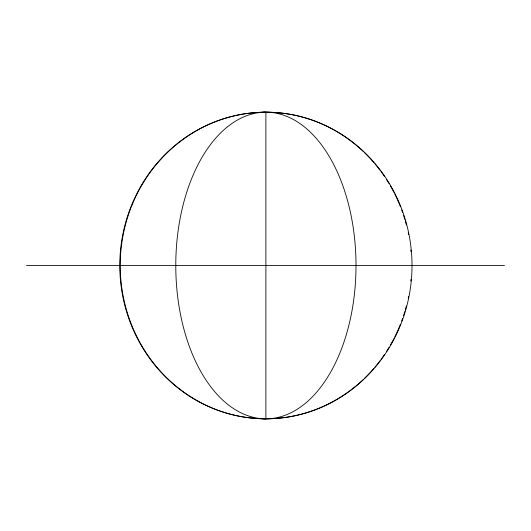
<?xml version="1.0" encoding="UTF-8"?>
<svg xmlns="http://www.w3.org/2000/svg" width="531" height="531" viewBox="0 0 531 531"><rect width="100%" height="100%" fill="white"/><g stroke="black" fill="none" stroke-linecap="round" stroke-linejoin="round"><path stroke-width="0.8" d="M26.55 265.5L504.45 265.5M265.892 112.764L265.892 418.236M265.892 418.813A153.313 146.111 90 0 1 139.361 188.844A153.313 146.111 90 0 1 392.429 188.844A153.313 146.111 90 0 1 265.892 418.813A153.313 90.117 -90 0 1 175.781 265.5A153.313 90.117 -90 0 1 265.892 112.187M260.23 112.492A153.313 90.117 90 0 1 356.009 265.5A153.313 90.117 90 0 1 260.23 418.508M363.031 379.745A153.313 145.667 90 0 1 161.006 371.886A153.313 145.667 90 0 1 161.006 159.114A153.313 145.667 90 0 1 363.031 151.255M364.233 152.397A153.313 145.667 90 0 1 373.797 162.506M374.859 163.754A153.313 145.667 90 0 1 379.984 170.179M380.973 171.5A153.313 145.667 90 0 1 384.311 176.219M386.588 179.664A153.313 145.667 90 0 1 389.19 183.865M390.438 185.989A153.313 145.667 90 0 1 393.969 192.461M394.712 193.928A153.313 145.667 90 0 1 400.474 206.831M401.662 209.951A153.313 145.667 90 0 1 402.511 212.307M403.587 215.467A153.313 145.667 90 0 1 404.828 219.436M405.299 221.029A153.313 145.667 90 0 1 406.394 225.018M408.239 232.943A153.313 145.667 90 0 1 408.558 234.543M410.815 249.988A153.313 145.667 90 0 1 410.961 251.628M410.961 279.372A153.313 145.667 90 0 1 410.815 281.012M408.558 296.457A153.313 145.667 90 0 1 408.239 298.057M406.394 305.982A153.313 145.667 90 0 1 405.299 309.971M404.828 311.564A153.313 145.667 90 0 1 403.587 315.533M402.511 318.693A153.313 145.667 90 0 1 401.662 321.049M400.474 324.169A153.313 145.667 90 0 1 394.712 337.072M393.969 338.539A153.313 145.667 90 0 1 390.438 345.011M389.19 347.135A153.313 145.667 90 0 1 386.588 351.336M384.311 354.781A153.313 145.667 90 0 1 380.973 359.5M379.984 360.821A153.313 145.667 90 0 1 374.859 367.246M373.797 368.494A153.313 145.667 90 0 1 364.233 378.603"/></g></svg>
